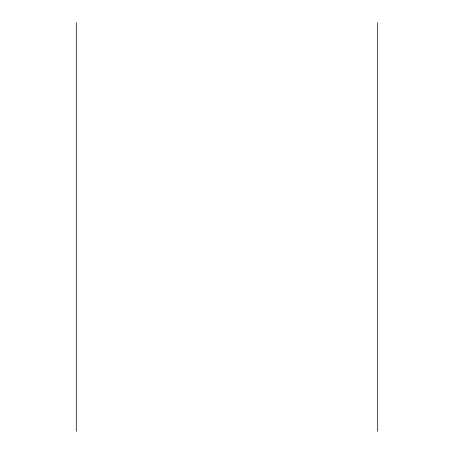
<?xml version="1.0" encoding="UTF-8"?>
<svg xmlns="http://www.w3.org/2000/svg" width="454" height="454" viewBox="0 0 454 454"><rect width="100%" height="100%" fill="white"/><g stroke="black" fill="none" stroke-linecap="round" stroke-linejoin="round"><path stroke-width="0.68" d="M377.7 22.7L377.7 431.3M76.3 22.7L76.3 431.3"/></g></svg>
